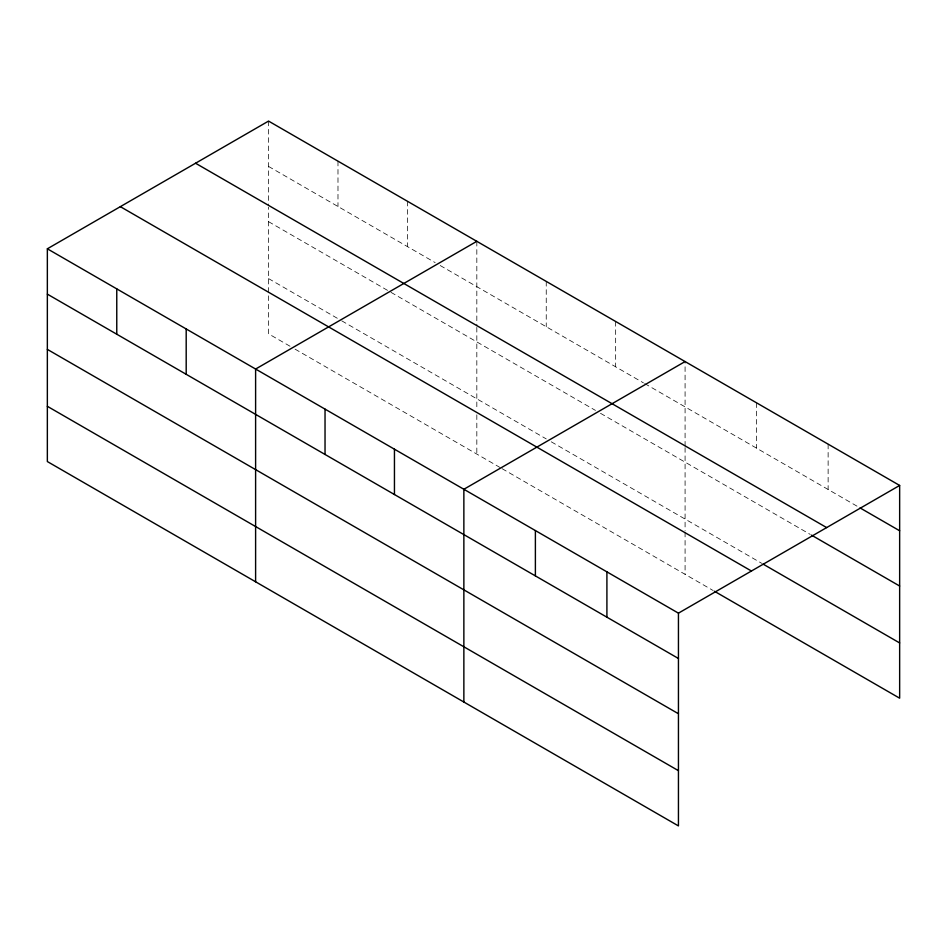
<?xml version="1.0" encoding="UTF-8"?>
<svg xmlns="http://www.w3.org/2000/svg" width="947" height="947" viewBox="0 0 947 947"><rect width="100%" height="100%" fill="white"/><g stroke="black" fill="none" stroke-linecap="round" stroke-linejoin="round"><path stroke-width="0.71" stroke-dasharray="4.74 3.55" d="M685.083 447.6L685.083 530.699M685.083 446.144L685.083 361.565M268.557 166.423L435.17 262.603M440.213 265.527L643.427 382.848M644.694 383.571L857.497 506.444M268.557 221.669L389.726 291.629M390.993 292.351L595.462 410.406M600.516 413.318L810.241 534.404M268.557 278.596L337.984 318.666M341.772 320.855L546.241 438.911M551.284 441.823L761.708 563.311M290.019 346.235L268.557 333.841L268.557 207.133M295.073 349.147L500.797 467.925M502.064 468.658L713.174 590.537M828.128 444.155L828.128 489.481M756.606 402.854L756.606 448.191M685.083 532.155L685.083 574.32M615.657 321.483L615.657 366.809M546.241 281.401L546.241 326.739M476.826 241.319L476.826 325.91M476.826 327.366L476.826 409.009M476.826 414.822L476.826 454.075M407.399 201.249L407.399 246.575M337.984 161.168L337.984 206.493M268.557 121.086L268.557 205.677"/><path stroke-width="1.42" d="M678.443 713.742L678.443 613.159L47.35 248.801L47.35 461.556L678.443 825.914L678.443 713.742L47.35 349.384M714.452 591.271L899.65 698.199L899.65 485.444L268.557 121.086L47.35 248.801M476.826 241.319L255.607 369.046L255.607 581.789M685.083 361.565L463.864 489.279L463.864 702.035M678.443 613.159L899.65 485.444M860.054 507.912L899.65 530.77M195.567 163.239L826.648 527.586M811.52 535.15L899.65 586.027M762.986 564.045L899.65 642.942M120.352 206.659L751.433 571.017M47.35 294.138L678.443 658.485M47.35 406.31L678.443 770.669M606.909 571.87L606.909 617.195M535.386 530.569L535.386 575.906M394.449 449.198L394.449 494.535M325.034 409.116L325.034 454.453M186.192 328.964L186.192 374.29M116.765 288.882L116.765 334.208"/></g></svg>
